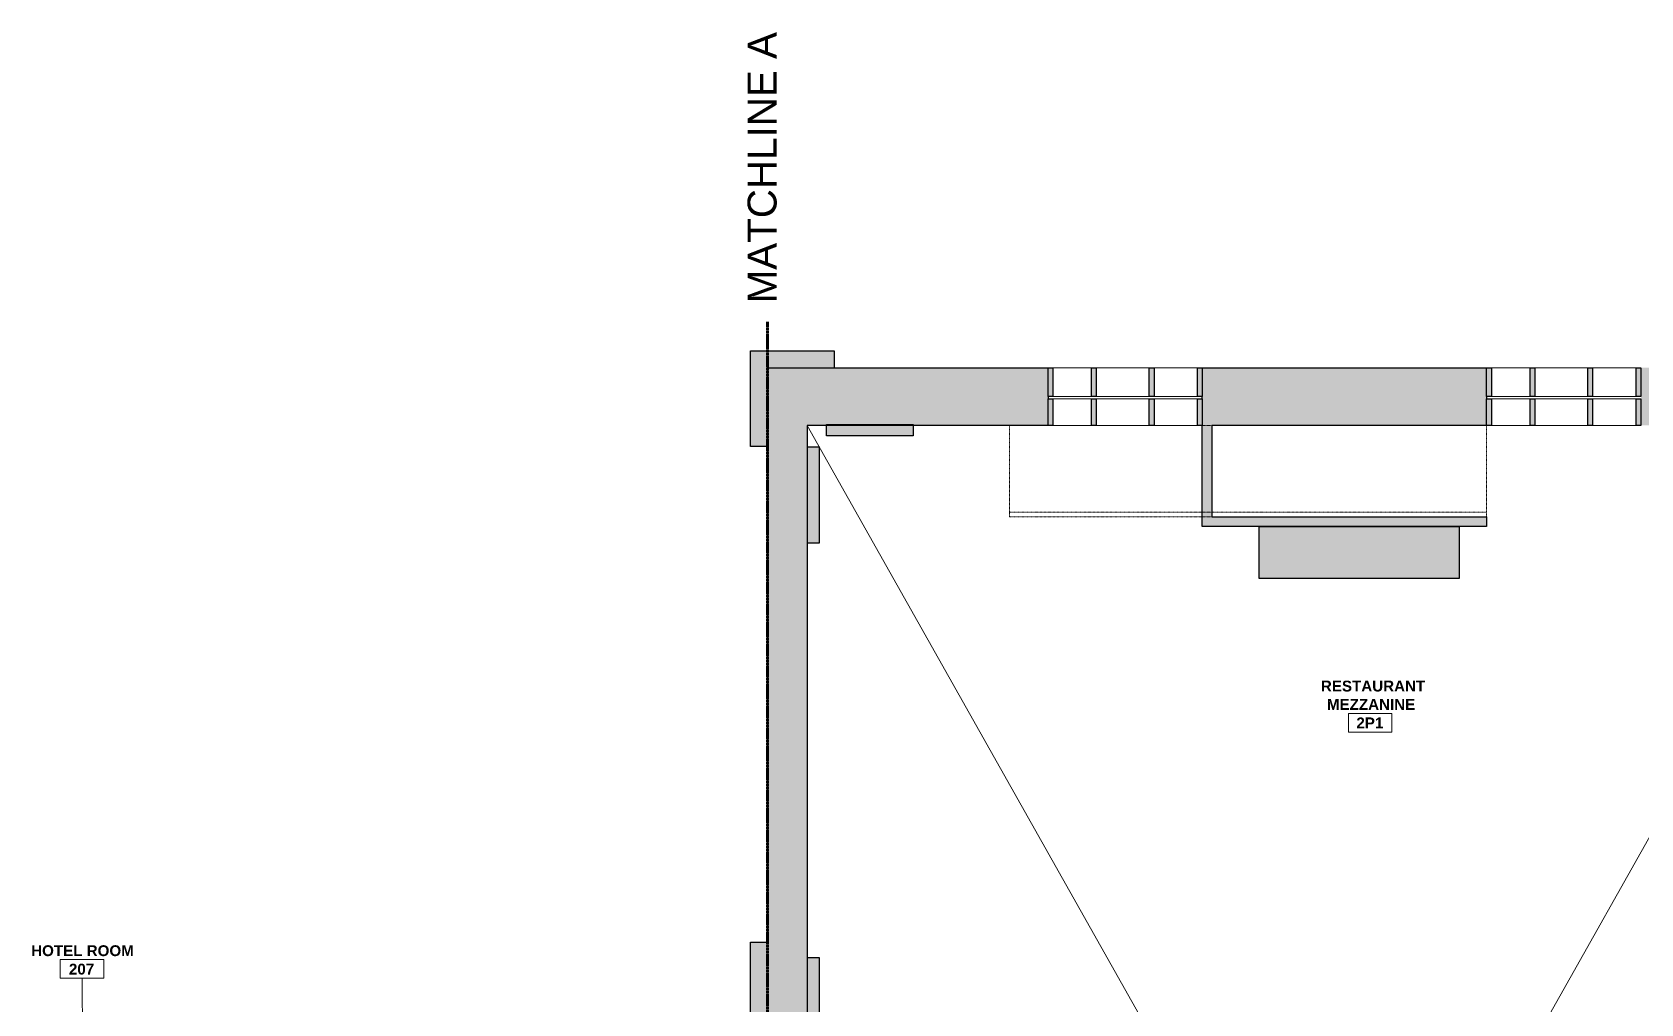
# Model space of a CAD drawing. Header units: inches. Extents: x -1176 to 1507, y -2527 to 978.
# Drawn here: x -303 to 364, y 574 to 978 of the extents above; entities that cross this region are included whole.
import ezdxf

# ---------------------------------------------------------------- set-up
doc = ezdxf.new("R2010")
doc.units = ezdxf.units.IN
doc.header["$MEASUREMENT"] = 0
doc.linetypes.add('Dash', pattern=[0.25, 0.125, -0.125])
doc.linetypes.add('Overhead 1_16_', pattern=[0.101562, 0.0625, -0.039062])
for name, color, linetype, lineweight in [('A-ANNO-MATC', 214, 'Dash', 140), ('A-AREA-IDEN', 2, 'Continuous', 9), ('A-DETL', 90, 'Continuous', 9), ('A-GENM', 13, 'Continuous', 18), ('A-GLAZ', 151, 'Continuous', 18), ('A-WALL', 113, 'Continuous', 18), ('A-WALL-PATT', 111, 'Continuous', 18), ('G-ANNO-TEXT', 231, 'Continuous', 9), ('I-WALL', 2, 'Continuous', 18), ('S-STRS-MBND', 31, 'Continuous', 18)]:
    doc.layers.add(name, color=color, linetype=linetype, lineweight=lineweight)
doc.styles.add('Swis721 Lt BT_1', font='swissl.ttf', dxfattribs={"height": 12})
doc.styles.add('Swis721 Lt BT_B', font='', dxfattribs={"height": 4.5})
doc.styles.get('Swis721 Lt BT_B').set_extended_font_data('Swis721 Lt BT', bold=True)

# ---------------------------------------------------------------- blocks, each defined once
blk = doc.blocks.new('Chapel Windows - Chapel Windows-5456359-2nd Floor RCP')
at = {"layer": 'A-GLAZ'}
h = blk.add_hatch(color=250, dxfattribs=at)
h.paths.add_polyline_path([(30, -12), (32, -12), (32, -1), (30, -1)], flags=0)
h.paths.add_polyline_path([(10, -12), (12, -12), (12, -1), (10, -1), (10, -6.52)], flags=0)
h.paths.add_polyline_path([(-14, -12), (-12, -12), (-12, -1), (-14, -1), (-14, -6.52)], flags=0)
h.paths.add_polyline_path([(-32, -12), (-30, -12), (-30, -1), (-32, -1)], flags=0)
h.paths.add_polyline_path([(32, 0), (32, 12), (30, 12), (30, 0)], flags=0)
h.paths.add_polyline_path([(10.8, 0), (12, 0), (12, 12), (10, 12), (10, 0)], flags=0)
h.paths.add_polyline_path([(-12.52, 0), (-12, 0), (-12, 12), (-14, 12), (-14, 0)], flags=0)
h.paths.add_polyline_path([(-30, 0), (-30, 12), (-32, 12), (-32, 0)], flags=0)
at = {"layer": 'A-GLAZ', "color": 8, "lineweight": 30}
for p, q in [((-32, 12), (-30, 12)), ((-32, 0), (-32, 12)), ((-30, 12), (-30, 0)), ((-14, 12), (-12, 12)), ((-14, 0), (-14, 12)), ((-12, 12), (-12, 0)), ((10, 12), (12, 12)), ((10, 0), (10, 12)), ((12, 12), (12, 0)), ((30, 12), (32, 12)), ((30, 0), (30, 12)), ((32, 12), (32, 0)), ((-30, 0), (-32, 0)), ((-12, 0), (-14, 0)), ((12, 0), (10, 0)), ((32, 0), (30, 0)), ((-32, -12), (-32, -1)), ((-32, -1), (-30, -1)), ((-30, -1), (-30, -12)), ((-14, -12), (-14, -1)), ((-14, -1), (-12, -1)), ((-12, -1), (-12, -12)), ((10, -12), (10, -1)), ((10, -1), (12, -1)), ((12, -1), (12, -12)), ((30, -12), (30, -1)), ((30, -1), (32, -1)), ((32, -1), (32, -12)), ((-30, -12), (-32, -12)), ((-12, -12), (-14, -12)), ((12, -12), (10, -12)), ((32, -12), (30, -12))]:
    blk.add_line(p, q, dxfattribs=at)
at = {"layer": 'A-GLAZ'}
for p, q in [((-14, 12), (-30, 12)), ((30, 12), (12, 12)), ((-14, 0), (-30, 0)), ((30, 0), (12, 0)), ((-30, -1), (-14, -1)), ((12, -1), (30, -1)), ((-30, -12), (-14, -12)), ((12, -12), (30, -12))]:
    blk.add_line(p, q, dxfattribs=at)
at = {"layer": 'A-GLAZ', "flags": 128}
for points in [[(10, 12), (9.76, 12), (9.05, 12), (7.9, 12), (6.36, 12), (4.5, 12), (2.4, 12), (0.15, 12), (-2.15, 12), (-4.4, 12), (-6.5, 12), (-8.36, 12), (-9.9, 12), (-11.05, 12), (-11.76, 12), (-12, 12)], [(10, 0), (9.76, 0), (9.05, 0), (7.9, 0), (6.36, 0), (4.5, 0), (2.4, 0), (0.15, 0), (-2.15, 0), (-4.4, 0), (-6.5, 0), (-8.36, 0), (-9.9, 0), (-11.05, 0), (-11.76, 0), (-12, 0)], [(-12, -1), (-11.76, -1), (-11.05, -1), (-9.9, -1), (-8.36, -1), (-6.5, -1), (-4.4, -1), (-2.15, -1), (0.15, -1), (2.4, -1), (4.5, -1), (6.36, -1), (7.9, -1), (9.05, -1), (9.76, -1), (10, -1)], [(-12, -12), (-11.76, -12), (-11.05, -12), (-9.9, -12), (-8.36, -12), (-6.5, -12), (-4.4, -12), (-2.15, -12), (0.15, -12), (2.4, -12), (4.5, -12), (6.36, -12), (7.9, -12), (9.05, -12), (9.76, -12), (10, -12)]]:
    blk.add_lwpolyline(points, dxfattribs=at)
blk = doc.blocks.new('organ1 - organ-7059108-2nd Floor RCP')
at = {"layer": 'A-GENM', "lineweight": 9}
blk.add_hatch(color=7, dxfattribs=at).paths.add_polyline_path([(288.86, 751.01), (288.86, 772.52), (205.86, 772.52), (205.86, 751.01)], flags=0)
at = {"layer": 'A-GENM', "color": 8, "lineweight": 30}
for p, q in [((205.86, 751.01), (205.86, 772.52)), ((205.86, 772.52), (288.86, 772.52)), ((288.86, 772.52), (288.86, 751.01)), ((288.86, 751.01), (205.86, 751.01))]:
    blk.add_line(p, q, dxfattribs=at)
blk = doc.blocks.new('Room Tag - Room Name and Number-3379422-2nd Floor RCP')
at = {"layer": 'A-AREA-IDEN'}
for p, q in [((-0.188, -0.164), (-0.188, -0.002)), ((-0.188, -0.002), (0.187, -0.002)), ((0.187, -0.002), (-0.188, -0.002)), ((-0.188, -0.002), (-0.188, -0.164)), ((0.187, -0.002), (0.187, -0.164)), ((0.187, -0.164), (0.187, -0.002)), ((0.187, -0.164), (-0.188, -0.164)), ((-0.188, -0.164), (0.187, -0.164))]:
    blk.add_line(p, q, dxfattribs=at)

msp = doc.modelspace()

# ---------------------------------------------------------------- hatches: boundary and pattern name
at = {"layer": 'A-WALL-PATT', "lineweight": 9}
for points in [[(29.4, 838.52), (29.4, 845.52), (-5.28, 845.52), (-5.28, 838.52), (1.72, 838.52)], [(1.72, 805.75), (1.72, 838.52), (-5.28, 838.52), (-5.28, 805.75)], [(62.29, 810.26), (62.29, 814.88), (26.29, 814.88), (26.29, 810.26)], [(186.22, 776.52), (186.22, 814.52), (182.22, 814.52), (182.22, 776.52)], [(23.22, 765.68), (23.22, 805.68), (18.22, 805.68), (18.22, 765.68)], [(300.28, 772.52), (300.28, 776.52), (182.22, 776.52), (182.22, 772.52)], [(1.72, 563.68), (1.72, 599.96), (-5.28, 599.96), (-5.28, 563.68)], [(23.22, 543.59), (23.22, 593.59), (18.22, 593.59), (18.22, 543.59)]]:
    msp.add_hatch(color=7, dxfattribs=at).paths.add_polyline_path(points, flags=0)
h = msp.add_hatch(color=7, dxfattribs=at)
h.paths.add_polyline_path([(480.78, 814.52), (480.78, 838.52), (364.28, 838.52), (364.28, 814.52), (464.28, 814.52)], flags=0)
h.paths.add_polyline_path([(300.28, 814.52), (300.28, 838.52), (182.22, 838.52), (182.22, 814.52), (265.95, 814.52)], flags=0)
h.paths.add_polyline_path([(118.22, 814.52), (118.22, 838.52), (1.72, 838.52), (1.72, 814.52), (79.4, 814.52)], flags=0)
h = msp.add_hatch(color=7, dxfattribs=at)
h.paths.add_polyline_path([(1.72, -1.17), (18.22, -1.17), (18.22, 501.68), (1.72, 501.68), (1.72, 62.35)], flags=0)
h.paths.add_polyline_path([(1.72, 535.68), (18.22, 535.68), (18.22, 814.52), (1.72, 814.52), (1.72, 543.68)], flags=0)

# ---------------------------------------------------------------- linework, layer by layer
at = {"layer": 'A-ANNO-MATC'}
msp.add_line((1.72, 857.52), (1.72, -90.48), dxfattribs=at)
at = {"layer": 'A-AREA-IDEN'}
msp.add_line((-282.35, 533.96), (-282.73, 584.92), dxfattribs=at)
at = {"layer": 'A-DETL', "lineweight": 18}
for p, q in [((18.22, 22.83), (464.28, 814.88)), ((18.22, 814.52), (464.28, 22.83))]:
    msp.add_line(p, q, dxfattribs=at)
at = {"layer": 'A-WALL', "color": 8, "lineweight": 30}
for p, q in [((-5.28, 845.52), (29.4, 845.52)), ((-5.28, 805.75), (-5.28, 845.52)), ((29.4, 845.52), (29.4, 838.52)), ((1.72, 838.52), (118.22, 838.52)), ((1.72, 838.52), (1.72, 599.96)), ((182.22, 838.52), (300.28, 838.52)), ((118.22, 826.52), (118.22, 825.52)), ((182.22, 825.52), (182.22, 826.52)), ((300.28, 826.52), (300.28, 825.52)), ((26.29, 814.88), (62.29, 814.88)), ((26.29, 810.26), (26.29, 814.88)), ((62.29, 814.88), (62.29, 810.26)), ((118.22, 814.52), (18.22, 814.52)), ((18.22, 814.52), (18.22, 535.68)), ((62.29, 810.26), (26.29, 810.26)), ((182.22, 772.52), (182.22, 814.52)), ((300.28, 814.52), (186.22, 814.52)), ((186.22, 814.52), (186.22, 776.52)), ((1.72, 805.75), (-5.28, 805.75)), ((186.22, 776.52), (300.28, 776.52)), ((300.28, 776.52), (300.28, 772.52)), ((300.28, 772.52), (182.22, 772.52)), ((-5.28, 563.68), (-5.28, 599.96)), ((-5.28, 599.96), (1.72, 599.96))]:
    msp.add_line(p, q, dxfattribs=at)
at = {"layer": 'I-WALL', "color": 8, "lineweight": 30}
for p, q in [((18.22, 805.68), (23.22, 805.68)), ((23.22, 805.68), (23.22, 765.68)), ((23.22, 765.68), (18.22, 765.68)), ((18.22, 593.59), (23.22, 593.59)), ((23.22, 593.59), (23.22, 543.59))]:
    msp.add_line(p, q, dxfattribs=at)
at = {"layer": 'S-STRS-MBND', "linetype": 'Overhead 1_16_', "lineweight": 9}
for p, q in [((102.28, 814.52), (102.28, 778.52)), ((102.28, 814.52), (300.28, 814.52)), ((300.28, 814.52), (300.28, 778.52)), ((102.28, 778.52), (102.28, 776.52)), ((102.28, 778.52), (300.28, 778.52)), ((102.28, 776.52), (300.28, 776.52)), ((300.28, 776.52), (300.28, 778.52))]:
    msp.add_line(p, q, dxfattribs=at)

# ---------------------------------------------------------------- block references
at = {"layer": 'A-AREA-IDEN', "xscale": 47.99999999999997, "yscale": 47.99999999999997, "zscale": 47.99999999999997}
for p in [(251.91, 695.04), (-282.74, 592.78)]:
    msp.add_blockref('Room Tag - Room Name and Number-3379422-2nd Floor RCP', p, dxfattribs=at)
at = {"layer": 'A-GENM', "lineweight": 9}
msp.add_blockref('organ1 - organ-7059108-2nd Floor RCP', (0, 0), dxfattribs=at)
at = {"layer": 'A-GLAZ'}
for p in [(150.22, 826.52), (332.28, 826.52)]:
    msp.add_blockref('Chapel Windows - Chapel Windows-5456359-2nd Floor RCP', p, dxfattribs=at)

# ---------------------------------------------------------------- texts
at = {"layer": 'A-AREA-IDEN', "char_height": 4.5, "attachment_point": 1, "style": 'Swis721 Lt BT_B'}
for s, insert, width in [('RESTAURANT', (231.48, 708.53), 49.389), ('MEZZANINE', (233.98, 700.91), 43.329), ('2P1', (246.21, 693.24), 13.332), ('HOTEL ROOM', (-303.86, 598.63), 51.0555), ('207', (-288.19, 590.97), 12.726)]:
    msp.add_mtext(s, dxfattribs=dict(at, insert=insert, width=width))
at = {"layer": 'G-ANNO-TEXT', "color": 7, "insert": (-6.47, 865.21), "char_height": 12, "width": 127.1085, "attachment_point": 1, "rotation": 90, "style": 'Swis721 Lt BT_1'}
msp.add_mtext('MATCHLINE A', dxfattribs=at)

doc.saveas('drawing.dxf')
